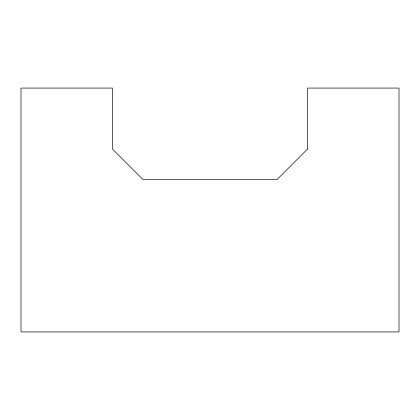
<?xml version="1.0" encoding="UTF-8"?>
<svg xmlns="http://www.w3.org/2000/svg" width="420" height="420" viewBox="0 0 420 420"><rect width="100%" height="100%" fill="white"/><g stroke="black" fill="none" stroke-linecap="round" stroke-linejoin="round"><path stroke-width="0.63" d="M307.55 149.032L277.064 179.519L142.936 179.519L112.45 149.032L112.45 88.064L21 88.064L21 331.937L399 331.937L399 88.064L307.55 88.064L307.55 149.032"/></g></svg>
